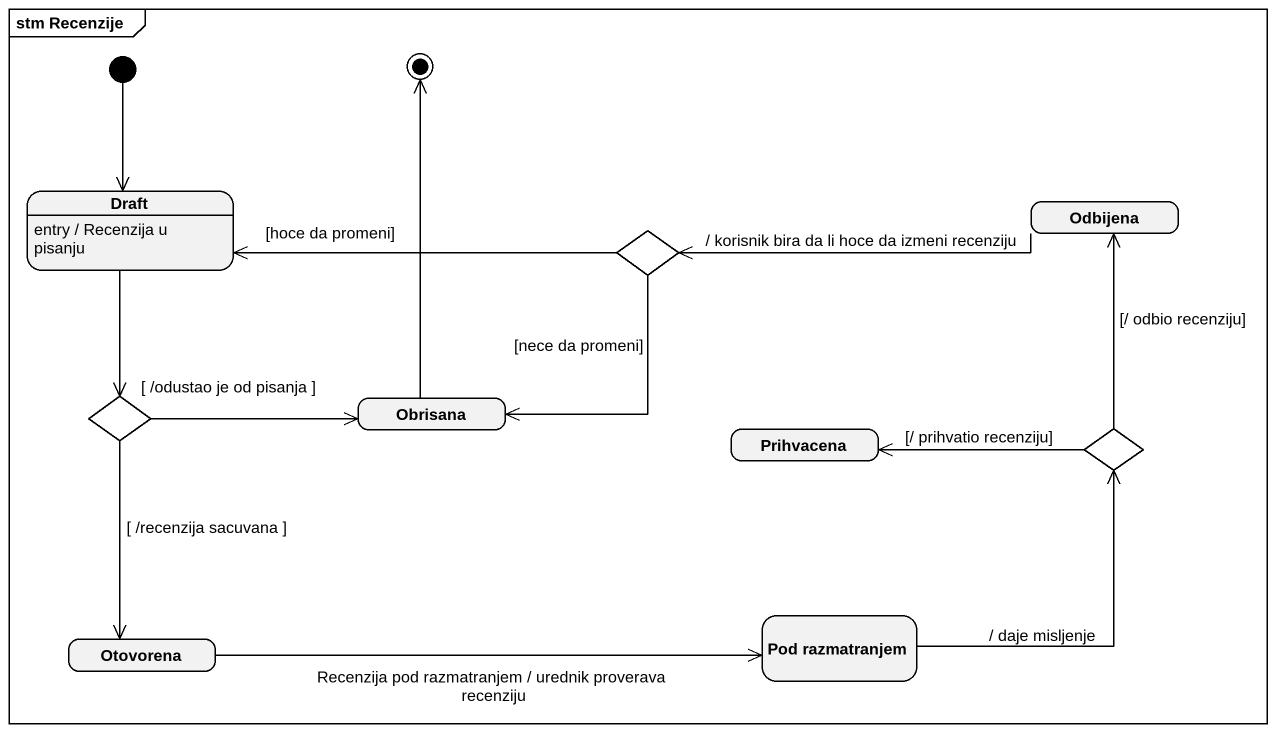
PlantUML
@startuml
mainframe stm Recenzije
hide empty description
state Draft
Draft : entry / Recenzija u pisanju
state Odbijena
state choice1 <<choice>>
state choice2 <<choice>>
state Obrisana
state Prihvacena
state choice3 <<choice>>
state Otovorena
state "Pod razmatranjem" as Pod_razmatranjem
[*] --> Draft
Draft --> choice2
Odbijena -left-> choice1 : / korisnik bira da li hoce da izmeni recenziju
choice1 -left-> Draft : [hoce da promeni]
choice1 --> Obrisana : [nece da promeni]
choice2 -right-> Obrisana : [ /odustao je od pisanja ]
choice2 --> Otovorena : [ /recenzija sacuvana ]
choice3 -up-> Odbijena : [/ odbio recenziju]
choice3 -left-> Prihvacena : [/ prihvatio recenziju]
Otovorena -right-> Pod_razmatranjem : Recenzija pod razmatranjem / urednik proverava recenziju
Pod_razmatranjem -up-> choice3 : / daje misljenje
Obrisana -up-> [*]
@enduml
